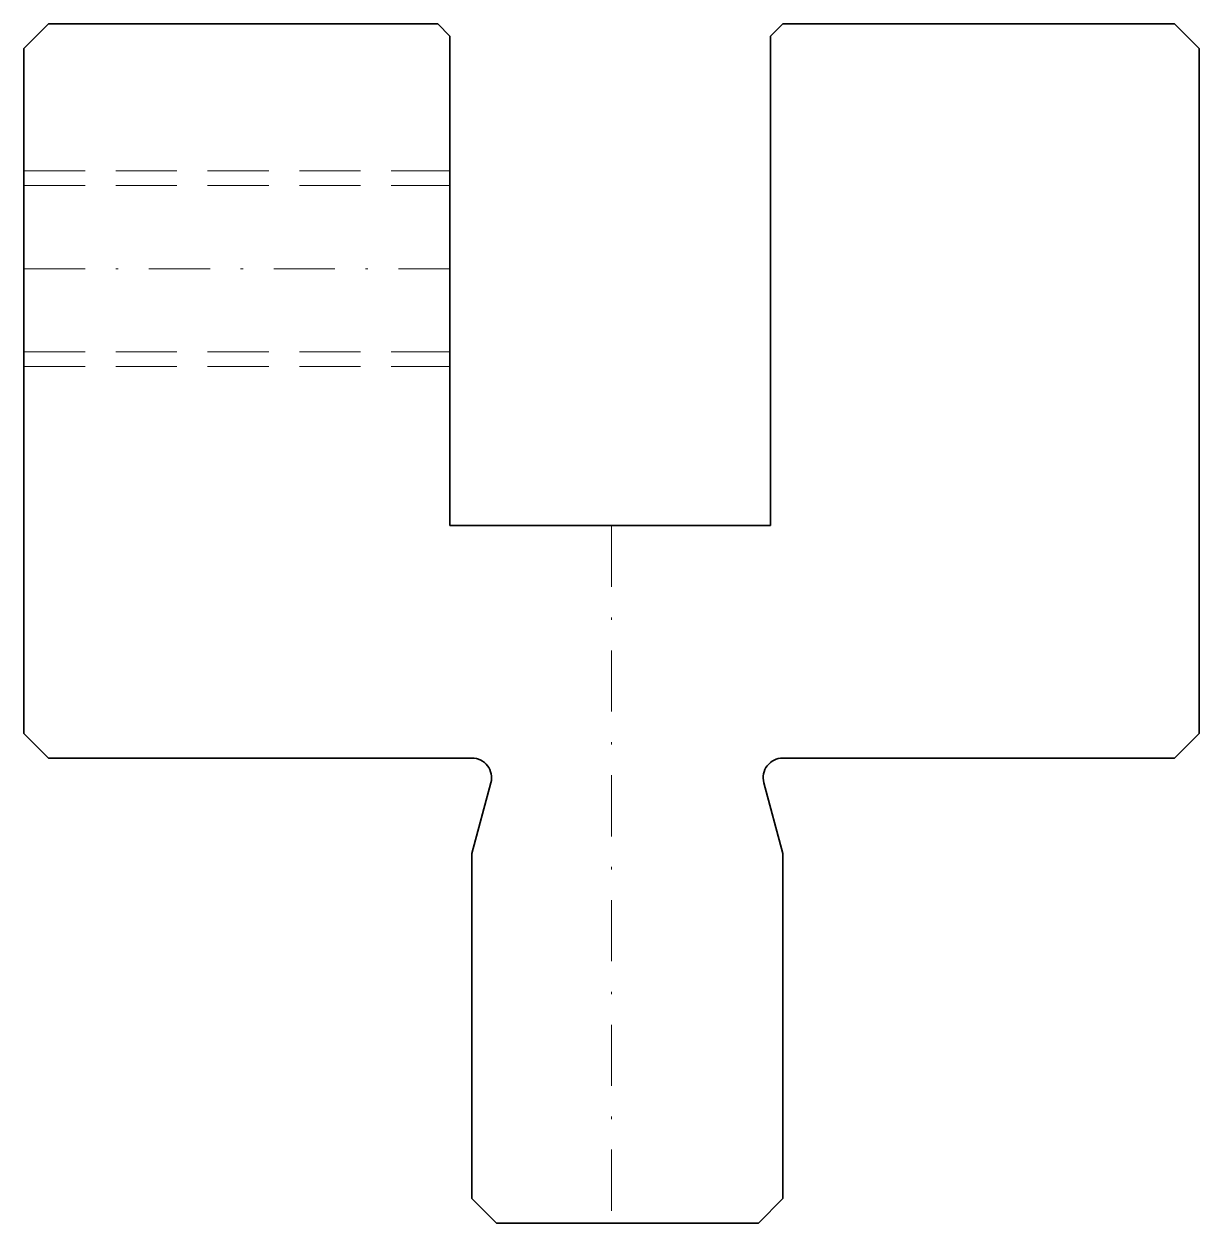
# Model space of a CAD drawing. Header units: millimetres. Extents: x -24 to 24, y -28.5 to 20.5.
import ezdxf

# ---------------------------------------------------------------- set-up
doc = ezdxf.new("R2010")
doc.units = ezdxf.units.MM
doc.header["$LTSCALE"] = 5
for name, pattern in [('AUSGEZOGEN', [0]), ('DASHDOT', [1, 0.5, -0.25, 0, -0.25]), ('DASHED', [0.75, 0.5, -0.25])]:
    doc.linetypes.add(name, pattern=pattern)
doc.layers.add('2', color=7, linetype='Continuous')

msp = doc.modelspace()

# ---------------------------------------------------------------- linework, layer by layer
at = {"layer": '2', "color": 7, "linetype": 'AUSGEZOGEN', "lineweight": 35}
for p, q in [((-24, 19.5), (-23, 20.5)), ((-23, 20.5), (-7.1, 20.5)), ((-7.1, 20.5), (-6.6, 20)), ((6.5, 20), (7, 20.5)), ((7, 20.5), (23, 20.5)), ((23, 20.5), (24, 19.5)), ((-6.6, 20), (-6.6, 0)), ((6.5, 0), (6.5, 20)), ((-24, -8.5), (-24, 19.5)), ((24, 19.5), (24, -8.5)), ((-6.6, 0), (6.5, 0)), ((-23, -9.5), (-24, -8.5)), ((24, -8.5), (23, -9.5)), ((-5.698, -9.5), (-23, -9.5)), ((23, -9.5), (6.998, -9.5)), ((-5.7, -13.4), (-4.925, -10.507)), ((6.225, -10.507), (7, -13.4)), ((-5.7, -27.5), (-5.7, -13.4)), ((7, -13.4), (7, -27.5)), ((-4.7, -28.5), (-5.7, -27.5)), ((7, -27.5), (6, -28.5)), ((6, -28.5), (-4.7, -28.5))]:
    msp.add_line(p, q, dxfattribs=at)
at = {"layer": '2', "color": 7, "linetype": 'DASHED', "lineweight": 18}
for p, q in [((-24, 14.5), (-6.6, 14.5)), ((-24, 13.9), (-6.6, 13.9)), ((-24, 7.1), (-6.6, 7.1)), ((-24, 6.5), (-6.6, 6.5))]:
    msp.add_line(p, q, dxfattribs=at)
at = {"layer": '2', "color": 7, "linetype": 'DASHDOT', "lineweight": 18}
for p, q in [((-24, 10.5), (-6.6, 10.5)), ((0, 0), (0, -28.5))]:
    msp.add_line(p, q, dxfattribs=at)
at = {"layer": '2', "color": 7, "linetype": 'AUSGEZOGEN', "lineweight": 35}
for centre, start, end in [((-5.698, -10.3), 345, 90), ((6.998, -10.3), 90, 195)]:
    msp.add_arc(centre, 0.8, start, end, dxfattribs=at)

doc.saveas('drawing.dxf')
